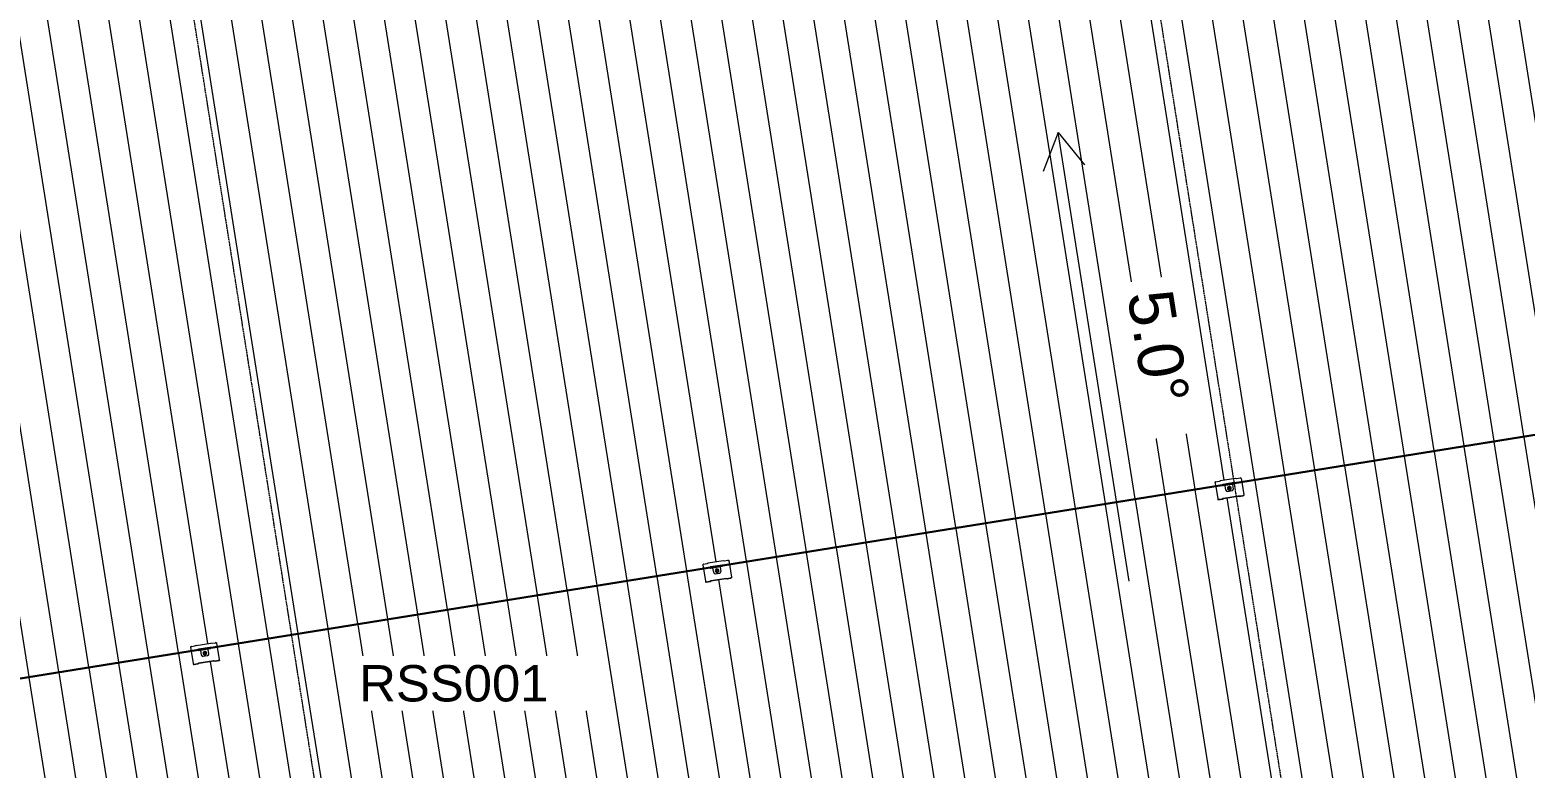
# Model space of a CAD drawing. Header units: millimetres. Extents: x -2355745 to -2216356, y 3958910 to 4068440.
# Drawn here: x -2285777 to -2269335, y 4033441 to 4041566 of the extents above; entities that cross this region are included whole.
import ezdxf

# ---------------------------------------------------------------- set-up
doc = ezdxf.new("R2010")
doc.units = ezdxf.units.MM
doc.linetypes.add('Grid Line', pattern=[21, 12, -3, 3, -3])
for name, color, linetype, lineweight in [('A-ROOF-PATT', 132, 'Continuous', 5), ('G-ANNO-DIMS', 111, 'Continuous', 5), ('Q-SPCQ', 91, 'Continuous', 5), ('Q-SPCQ-IDEN', 132, 'Continuous', 5), ('S-GRID', 1, 'Continuous', 5)]:
    doc.layers.add(name, color=color, linetype=linetype, lineweight=lineweight)
doc.styles.add('Arial', font='arial.ttf', dxfattribs={"height": 500})
doc.styles.add('Arial_1', font='arial.ttf', dxfattribs={"height": 400})

# ---------------------------------------------------------------- blocks, each defined once
blk = doc.blocks.new('Static Line_Sayfa_Metal Deck_Pan Mount - Up to 15 _ pitch - Max 2 Users-1848787-ROOF - Part B')
at = {"layer": 'Q-SPCQ'}
for p, q in [((-2244429, 4041104), (-2317659, 4029317)), ((-2317658, 4029309), (-2244428, 4041096)), ((-2272745, 4036591), (-2272736, 4036592)), ((-2272745, 4036591), (-2272743, 4036581)), ((-2272743, 4036581), (-2272743, 4036581)), ((-2272743, 4036581), (-2272738, 4036546)), ((-2272737, 4036541), (-2272715, 4036404)), ((-2272735, 4036593), (-2272698, 4036599)), ((-2272697, 4036599), (-2272685, 4036605)), ((-2272684, 4036605), (-2272521, 4036632)), ((-2272660, 4036562), (-2272664, 4036560)), ((-2272662, 4036550), (-2272658, 4036550)), ((-2272533, 4036583), (-2272658, 4036563)), ((-2272656, 4036550), (-2272530, 4036570)), ((-2272632, 4036552), (-2272632, 4036553)), ((-2272624, 4036499), (-2272632, 4036548)), ((-2272553, 4036565), (-2272553, 4036565)), ((-2272553, 4036561), (-2272545, 4036512)), ((-2272526, 4036583), (-2272530, 4036583)), ((-2272528, 4036571), (-2272524, 4036572)), ((-2272520, 4036632), (-2272507, 4036630)), ((-2272506, 4036630), (-2272469, 4036636)), ((-2272467, 4036636), (-2272459, 4036637)), ((-2272459, 4036637), (-2272457, 4036627)), ((-2272457, 4036627), (-2272451, 4036592)), ((-2272451, 4036587), (-2272429, 4036450)), ((-2272715, 4036404), (-2272713, 4036394)), ((-2272664, 4036402), (-2272713, 4036394)), ((-2272713, 4036394), (-2272664, 4036402)), ((-2272713, 4036394), (-2272713, 4036394)), ((-2272666, 4036402), (-2272703, 4036396)), ((-2272703, 4036396), (-2272665, 4036402)), ((-2272654, 4036408), (-2272665, 4036402)), ((-2272664, 4036402), (-2272652, 4036409)), ((-2272664, 4036402), (-2272664, 4036402)), ((-2272489, 4036435), (-2272653, 4036409)), ((-2272651, 4036409), (-2272491, 4036435)), ((-2272607, 4036487), (-2272557, 4036495)), ((-2272607, 4036487), (-2272557, 4036495)), ((-2272606, 4036518), (-2272606, 4036517)), ((-2272598, 4036520), (-2272598, 4036519)), ((-2272596, 4036520), (-2272596, 4036520)), ((-2272577, 4036523), (-2272577, 4036523)), ((-2272575, 4036523), (-2272575, 4036523)), ((-2272567, 4036524), (-2272567, 4036524)), ((-2272545, 4036512), (-2272545, 4036512)), ((-2272490, 4036435), (-2272477, 4036433)), ((-2272475, 4036433), (-2272488, 4036435)), ((-2272476, 4036432), (-2272427, 4036440)), ((-2272427, 4036440), (-2272476, 4036432)), ((-2272476, 4036433), (-2272437, 4036439)), ((-2272476, 4036432), (-2272476, 4036432)), ((-2272437, 4036439), (-2272474, 4036433)), ((-2272429, 4036450), (-2272429, 4036450)), ((-2272429, 4036450), (-2272427, 4036440)), ((-2272427, 4036440), (-2272427, 4036440)), ((-2278317, 4035699), (-2278154, 4035725)), ((-2278153, 4035725), (-2278140, 4035723)), ((-2278139, 4035723), (-2278101, 4035729)), ((-2278100, 4035729), (-2278092, 4035730)), ((-2278092, 4035730), (-2278090, 4035721)), ((-2278090, 4035721), (-2278084, 4035685)), ((-2278378, 4035684), (-2278369, 4035686)), ((-2278378, 4035684), (-2278376, 4035675)), ((-2278376, 4035675), (-2278376, 4035675)), ((-2278376, 4035675), (-2278371, 4035639)), ((-2278370, 4035634), (-2278348, 4035498)), ((-2278368, 4035686), (-2278331, 4035692)), ((-2278330, 4035692), (-2278318, 4035699)), ((-2278293, 4035655), (-2278297, 4035654)), ((-2278295, 4035643), (-2278291, 4035643)), ((-2278165, 4035676), (-2278291, 4035656)), ((-2278289, 4035643), (-2278163, 4035663)), ((-2278265, 4035646), (-2278265, 4035646)), ((-2278257, 4035593), (-2278265, 4035641)), ((-2278240, 4035580), (-2278190, 4035588)), ((-2278240, 4035580), (-2278190, 4035588)), ((-2278239, 4035611), (-2278239, 4035611)), ((-2278231, 4035613), (-2278231, 4035612)), ((-2278229, 4035613), (-2278229, 4035613)), ((-2278210, 4035616), (-2278210, 4035617)), ((-2278208, 4035616), (-2278208, 4035617)), ((-2278200, 4035617), (-2278200, 4035617)), ((-2278186, 4035659), (-2278186, 4035658)), ((-2278186, 4035654), (-2278178, 4035605)), ((-2278178, 4035605), (-2278178, 4035605)), ((-2278159, 4035676), (-2278163, 4035676)), ((-2278161, 4035664), (-2278157, 4035666)), ((-2278084, 4035681), (-2278062, 4035544)), ((-2278348, 4035498), (-2278346, 4035488)), ((-2278297, 4035496), (-2278346, 4035488)), ((-2278346, 4035487), (-2278297, 4035495)), ((-2278346, 4035488), (-2278346, 4035487)), ((-2278336, 4035489), (-2278298, 4035496)), ((-2278299, 4035495), (-2278336, 4035489)), ((-2278287, 4035502), (-2278298, 4035496)), ((-2278297, 4035496), (-2278285, 4035502)), ((-2278297, 4035495), (-2278297, 4035496)), ((-2278122, 4035528), (-2278286, 4035502)), ((-2278284, 4035502), (-2278123, 4035528)), ((-2278122, 4035528), (-2278109, 4035526)), ((-2278108, 4035526), (-2278121, 4035528)), ((-2278109, 4035526), (-2278060, 4035534)), ((-2278060, 4035534), (-2278109, 4035526)), ((-2278109, 4035526), (-2278070, 4035532)), ((-2278109, 4035526), (-2278109, 4035526)), ((-2278070, 4035532), (-2278107, 4035526)), ((-2278061, 4035544), (-2278062, 4035544)), ((-2278062, 4035544), (-2278060, 4035534)), ((-2278060, 4035534), (-2278060, 4035534)), ((-2284011, 4034778), (-2284002, 4034779)), ((-2284011, 4034778), (-2284009, 4034768)), ((-2284009, 4034768), (-2284009, 4034768)), ((-2284009, 4034768), (-2284003, 4034732)), ((-2284001, 4034780), (-2283964, 4034786)), ((-2283963, 4034786), (-2283951, 4034792)), ((-2283950, 4034792), (-2283787, 4034818)), ((-2283926, 4034749), (-2283930, 4034747)), ((-2283928, 4034737), (-2283924, 4034736)), ((-2283798, 4034770), (-2283924, 4034749)), ((-2283922, 4034737), (-2283796, 4034757)), ((-2283898, 4034739), (-2283898, 4034739)), ((-2283890, 4034686), (-2283898, 4034735)), ((-2283819, 4034752), (-2283819, 4034752)), ((-2283819, 4034747), (-2283811, 4034699)), ((-2283792, 4034769), (-2283796, 4034770)), ((-2283794, 4034757), (-2283790, 4034759)), ((-2283786, 4034819), (-2283773, 4034816)), ((-2283772, 4034816), (-2283734, 4034822)), ((-2283733, 4034822), (-2283724, 4034824)), ((-2283724, 4034824), (-2283723, 4034814)), ((-2283723, 4034814), (-2283717, 4034778)), ((-2283716, 4034774), (-2283694, 4034637)), ((-2284003, 4034727), (-2283981, 4034591)), ((-2283981, 4034591), (-2283979, 4034581)), ((-2283930, 4034589), (-2283979, 4034581)), ((-2283979, 4034581), (-2283930, 4034589)), ((-2283979, 4034581), (-2283979, 4034581)), ((-2283932, 4034589), (-2283969, 4034583)), ((-2283969, 4034583), (-2283931, 4034589)), ((-2283919, 4034595), (-2283931, 4034589)), ((-2283930, 4034589), (-2283918, 4034595)), ((-2283930, 4034589), (-2283930, 4034589)), ((-2283755, 4034622), (-2283919, 4034595)), ((-2283917, 4034595), (-2283756, 4034621)), ((-2283873, 4034674), (-2283823, 4034682)), ((-2283872, 4034704), (-2283872, 4034704)), ((-2283872, 4034673), (-2283823, 4034681)), ((-2283864, 4034706), (-2283864, 4034706)), ((-2283862, 4034707), (-2283862, 4034707)), ((-2283843, 4034710), (-2283843, 4034710)), ((-2283841, 4034709), (-2283841, 4034710)), ((-2283833, 4034710), (-2283833, 4034711)), ((-2283811, 4034698), (-2283811, 4034699)), ((-2283755, 4034621), (-2283742, 4034619)), ((-2283741, 4034620), (-2283754, 4034622)), ((-2283742, 4034619), (-2283693, 4034627)), ((-2283693, 4034627), (-2283742, 4034619)), ((-2283742, 4034619), (-2283742, 4034619)), ((-2283741, 4034619), (-2283703, 4034626)), ((-2283703, 4034626), (-2283740, 4034620)), ((-2283694, 4034637), (-2283694, 4034637)), ((-2283694, 4034637), (-2283693, 4034627)), ((-2283693, 4034627), (-2283693, 4034627))]:
    blk.add_line(p, q, dxfattribs=at)
at = {"layer": 'Q-SPCQ', "flags": 128}
for points in [[(-2272660, 4036562), (-2272660, 4036562), (-2272659, 4036562), (-2272659, 4036562), (-2272658, 4036563), (-2272658, 4036563), (-2272658, 4036563)], [(-2272656, 4036550), (-2272656, 4036550), (-2272656, 4036550), (-2272657, 4036550), (-2272657, 4036550), (-2272658, 4036550), (-2272658, 4036550)], [(-2272533, 4036583), (-2272532, 4036583), (-2272532, 4036583), (-2272531, 4036583), (-2272531, 4036583), (-2272531, 4036583), (-2272530, 4036583)], [(-2272528, 4036571), (-2272529, 4036570), (-2272529, 4036570), (-2272529, 4036570), (-2272530, 4036570), (-2272530, 4036570), (-2272530, 4036570)], [(-2272589, 4036533), (-2272589, 4036533), (-2272590, 4036533), (-2272590, 4036533), (-2272591, 4036532), (-2272591, 4036532), (-2272591, 4036532), (-2272592, 4036532), (-2272592, 4036532), (-2272593, 4036532), (-2272593, 4036531), (-2272593, 4036531), (-2272594, 4036531), (-2272594, 4036530), (-2272595, 4036530), (-2272595, 4036530), (-2272595, 4036530), (-2272596, 4036529), (-2272596, 4036529), (-2272596, 4036528), (-2272596, 4036528), (-2272597, 4036528), (-2272597, 4036527), (-2272597, 4036527), (-2272597, 4036526), (-2272598, 4036526), (-2272598, 4036526), (-2272598, 4036525), (-2272598, 4036525), (-2272598, 4036524), (-2272598, 4036524), (-2272598, 4036523), (-2272599, 4036523), (-2272599, 4036522), (-2272599, 4036522), (-2272599, 4036522), (-2272599, 4036521), (-2272599, 4036521), (-2272599, 4036520), (-2272598, 4036520), (-2272598, 4036520)], [(-2272588, 4036531), (-2272589, 4036531), (-2272589, 4036531), (-2272590, 4036531), (-2272590, 4036531), (-2272590, 4036531), (-2272591, 4036531), (-2272591, 4036530), (-2272591, 4036530), (-2272592, 4036530), (-2272592, 4036530), (-2272592, 4036530), (-2272593, 4036529), (-2272593, 4036529), (-2272593, 4036529), (-2272594, 4036529), (-2272594, 4036528), (-2272594, 4036528), (-2272594, 4036528), (-2272595, 4036528), (-2272595, 4036527), (-2272595, 4036527), (-2272595, 4036527), (-2272595, 4036526), (-2272596, 4036526), (-2272596, 4036526), (-2272596, 4036525), (-2272596, 4036525), (-2272596, 4036524), (-2272596, 4036524), (-2272596, 4036524), (-2272596, 4036523), (-2272597, 4036523), (-2272597, 4036523), (-2272597, 4036522), (-2272597, 4036522), (-2272597, 4036521), (-2272597, 4036521), (-2272597, 4036521), (-2272597, 4036520), (-2272596, 4036520)], [(-2272575, 4036523), (-2272575, 4036524), (-2272575, 4036524), (-2272576, 4036525), (-2272576, 4036525), (-2272576, 4036525), (-2272576, 4036526), (-2272576, 4036526), (-2272576, 4036527), (-2272577, 4036527), (-2272577, 4036528), (-2272577, 4036528), (-2272577, 4036528), (-2272578, 4036529), (-2272578, 4036529), (-2272578, 4036529), (-2272579, 4036530), (-2272579, 4036530), (-2272579, 4036530), (-2272580, 4036531), (-2272580, 4036531), (-2272580, 4036531), (-2272581, 4036531), (-2272581, 4036532), (-2272582, 4036532), (-2272582, 4036532), (-2272583, 4036532), (-2272583, 4036532), (-2272583, 4036533), (-2272584, 4036533), (-2272584, 4036533), (-2272585, 4036533), (-2272585, 4036533), (-2272586, 4036533), (-2272586, 4036533), (-2272587, 4036533), (-2272587, 4036533), (-2272588, 4036533), (-2272588, 4036533), (-2272589, 4036533), (-2272589, 4036533)], [(-2272577, 4036523), (-2272577, 4036524), (-2272577, 4036524), (-2272578, 4036524), (-2272578, 4036525), (-2272578, 4036525), (-2272578, 4036525), (-2272578, 4036526), (-2272578, 4036526), (-2272578, 4036526), (-2272579, 4036527), (-2272579, 4036527), (-2272579, 4036527), (-2272579, 4036528), (-2272580, 4036528), (-2272580, 4036528), (-2272580, 4036529), (-2272580, 4036529), (-2272581, 4036529), (-2272581, 4036529), (-2272581, 4036530), (-2272582, 4036530), (-2272582, 4036530), (-2272582, 4036530), (-2272583, 4036530), (-2272583, 4036531), (-2272583, 4036531), (-2272584, 4036531), (-2272584, 4036531), (-2272585, 4036531), (-2272585, 4036531), (-2272585, 4036531), (-2272586, 4036531), (-2272586, 4036531), (-2272586, 4036531), (-2272587, 4036531), (-2272587, 4036531), (-2272588, 4036531), (-2272588, 4036531), (-2272588, 4036531), (-2272588, 4036531)], [(-2278293, 4035655), (-2278293, 4035656), (-2278292, 4035656), (-2278292, 4035656), (-2278291, 4035656), (-2278291, 4035656), (-2278291, 4035656)], [(-2278289, 4035643), (-2278289, 4035643), (-2278289, 4035643), (-2278290, 4035643), (-2278290, 4035643), (-2278291, 4035643), (-2278291, 4035643)], [(-2278222, 4035626), (-2278222, 4035626), (-2278223, 4035626), (-2278223, 4035626), (-2278223, 4035626), (-2278224, 4035626), (-2278224, 4035626), (-2278225, 4035625), (-2278225, 4035625), (-2278226, 4035625), (-2278226, 4035625), (-2278226, 4035624), (-2278227, 4035624), (-2278227, 4035624), (-2278228, 4035624), (-2278228, 4035623), (-2278228, 4035623), (-2278229, 4035623), (-2278229, 4035622), (-2278229, 4035622), (-2278229, 4035621), (-2278230, 4035621), (-2278230, 4035621), (-2278230, 4035620), (-2278230, 4035620), (-2278231, 4035619), (-2278231, 4035619), (-2278231, 4035619), (-2278231, 4035618), (-2278231, 4035618), (-2278231, 4035617), (-2278231, 4035617), (-2278231, 4035616), (-2278231, 4035616), (-2278232, 4035615), (-2278232, 4035615), (-2278232, 4035614), (-2278232, 4035614), (-2278231, 4035613), (-2278231, 4035613), (-2278231, 4035613)], [(-2278221, 4035625), (-2278222, 4035625), (-2278222, 4035624), (-2278223, 4035624), (-2278223, 4035624), (-2278223, 4035624), (-2278224, 4035624), (-2278224, 4035624), (-2278224, 4035624), (-2278225, 4035623), (-2278225, 4035623), (-2278225, 4035623), (-2278226, 4035623), (-2278226, 4035623), (-2278226, 4035622), (-2278227, 4035622), (-2278227, 4035622), (-2278227, 4035622), (-2278227, 4035621), (-2278228, 4035621), (-2278228, 4035621), (-2278228, 4035620), (-2278228, 4035620), (-2278228, 4035620), (-2278229, 4035619), (-2278229, 4035619), (-2278229, 4035619), (-2278229, 4035618), (-2278229, 4035618), (-2278229, 4035617), (-2278229, 4035617), (-2278229, 4035617), (-2278229, 4035616), (-2278229, 4035616), (-2278230, 4035616), (-2278230, 4035615), (-2278230, 4035615), (-2278230, 4035614), (-2278229, 4035614), (-2278229, 4035614), (-2278229, 4035613)], [(-2278208, 4035617), (-2278208, 4035617), (-2278208, 4035617), (-2278208, 4035618), (-2278209, 4035618), (-2278209, 4035619), (-2278209, 4035619), (-2278209, 4035620), (-2278209, 4035620), (-2278210, 4035621), (-2278210, 4035621), (-2278210, 4035621), (-2278210, 4035622), (-2278211, 4035622), (-2278211, 4035622), (-2278211, 4035623), (-2278212, 4035623), (-2278212, 4035623), (-2278212, 4035624), (-2278213, 4035624), (-2278213, 4035624), (-2278213, 4035625), (-2278214, 4035625), (-2278214, 4035625), (-2278215, 4035625), (-2278215, 4035625), (-2278215, 4035626), (-2278216, 4035626), (-2278216, 4035626), (-2278217, 4035626), (-2278217, 4035626), (-2278218, 4035626), (-2278218, 4035626), (-2278219, 4035626), (-2278219, 4035626), (-2278220, 4035626), (-2278220, 4035626), (-2278221, 4035626), (-2278221, 4035626), (-2278221, 4035626), (-2278222, 4035626)], [(-2278210, 4035617), (-2278210, 4035617), (-2278210, 4035617), (-2278211, 4035618), (-2278211, 4035618), (-2278211, 4035618), (-2278211, 4035619), (-2278211, 4035619), (-2278211, 4035619), (-2278211, 4035620), (-2278212, 4035620), (-2278212, 4035620), (-2278212, 4035621), (-2278212, 4035621), (-2278213, 4035621), (-2278213, 4035622), (-2278213, 4035622), (-2278213, 4035622), (-2278214, 4035622), (-2278214, 4035623), (-2278214, 4035623), (-2278215, 4035623), (-2278215, 4035623), (-2278215, 4035624), (-2278216, 4035624), (-2278216, 4035624), (-2278216, 4035624), (-2278217, 4035624), (-2278217, 4035624), (-2278217, 4035624), (-2278218, 4035624), (-2278218, 4035625), (-2278219, 4035625), (-2278219, 4035625), (-2278219, 4035625), (-2278220, 4035625), (-2278220, 4035625), (-2278220, 4035625), (-2278221, 4035625), (-2278221, 4035625), (-2278221, 4035625)], [(-2278165, 4035676), (-2278165, 4035676), (-2278165, 4035676), (-2278164, 4035676), (-2278164, 4035676), (-2278163, 4035676), (-2278163, 4035676)], [(-2278161, 4035664), (-2278162, 4035664), (-2278162, 4035664), (-2278162, 4035664), (-2278163, 4035663), (-2278163, 4035663), (-2278163, 4035663)], [(-2283926, 4034749), (-2283925, 4034749), (-2283925, 4034749), (-2283925, 4034749), (-2283924, 4034749), (-2283924, 4034749), (-2283924, 4034749)], [(-2283922, 4034737), (-2283922, 4034736), (-2283922, 4034736), (-2283923, 4034736), (-2283923, 4034736), (-2283923, 4034736), (-2283924, 4034736)], [(-2283798, 4034770), (-2283798, 4034770), (-2283798, 4034770), (-2283797, 4034770), (-2283797, 4034770), (-2283796, 4034770), (-2283796, 4034770)], [(-2283794, 4034757), (-2283794, 4034757), (-2283795, 4034757), (-2283795, 4034757), (-2283796, 4034757), (-2283796, 4034757), (-2283796, 4034757)], [(-2283855, 4034720), (-2283855, 4034720), (-2283855, 4034719), (-2283856, 4034719), (-2283856, 4034719), (-2283857, 4034719), (-2283857, 4034719), (-2283858, 4034719), (-2283858, 4034718), (-2283859, 4034718), (-2283859, 4034718), (-2283859, 4034718), (-2283860, 4034717), (-2283860, 4034717), (-2283860, 4034717), (-2283861, 4034717), (-2283861, 4034716), (-2283861, 4034716), (-2283862, 4034716), (-2283862, 4034715), (-2283862, 4034715), (-2283863, 4034714), (-2283863, 4034714), (-2283863, 4034714), (-2283863, 4034713), (-2283863, 4034713), (-2283864, 4034712), (-2283864, 4034712), (-2283864, 4034711), (-2283864, 4034711), (-2283864, 4034711), (-2283864, 4034710), (-2283864, 4034710), (-2283864, 4034709), (-2283864, 4034709), (-2283864, 4034708), (-2283864, 4034708), (-2283864, 4034707), (-2283864, 4034707), (-2283864, 4034706), (-2283864, 4034706)], [(-2283854, 4034718), (-2283855, 4034718), (-2283855, 4034718), (-2283855, 4034718), (-2283856, 4034718), (-2283856, 4034717), (-2283857, 4034717), (-2283857, 4034717), (-2283857, 4034717), (-2283858, 4034717), (-2283858, 4034717), (-2283858, 4034716), (-2283859, 4034716), (-2283859, 4034716), (-2283859, 4034716), (-2283859, 4034715), (-2283860, 4034715), (-2283860, 4034715), (-2283860, 4034715), (-2283860, 4034714), (-2283861, 4034714), (-2283861, 4034714), (-2283861, 4034713), (-2283861, 4034713), (-2283861, 4034713), (-2283862, 4034712), (-2283862, 4034712), (-2283862, 4034712), (-2283862, 4034711), (-2283862, 4034711), (-2283862, 4034710), (-2283862, 4034710), (-2283862, 4034710), (-2283862, 4034709), (-2283862, 4034709), (-2283862, 4034708), (-2283862, 4034708), (-2283862, 4034708), (-2283862, 4034707), (-2283862, 4034707), (-2283862, 4034707)], [(-2283841, 4034710), (-2283841, 4034710), (-2283841, 4034711), (-2283841, 4034711), (-2283842, 4034712), (-2283842, 4034712), (-2283842, 4034713), (-2283842, 4034713), (-2283842, 4034713), (-2283842, 4034714), (-2283843, 4034714), (-2283843, 4034715), (-2283843, 4034715), (-2283844, 4034715), (-2283844, 4034716), (-2283844, 4034716), (-2283844, 4034716), (-2283845, 4034717), (-2283845, 4034717), (-2283846, 4034717), (-2283846, 4034718), (-2283846, 4034718), (-2283847, 4034718), (-2283847, 4034718), (-2283848, 4034719), (-2283848, 4034719), (-2283848, 4034719), (-2283849, 4034719), (-2283849, 4034719), (-2283850, 4034719), (-2283850, 4034720), (-2283851, 4034720), (-2283851, 4034720), (-2283852, 4034720), (-2283852, 4034720), (-2283853, 4034720), (-2283853, 4034720), (-2283853, 4034720), (-2283854, 4034720), (-2283854, 4034720), (-2283855, 4034720)], [(-2283843, 4034710), (-2283843, 4034710), (-2283843, 4034711), (-2283843, 4034711), (-2283844, 4034711), (-2283844, 4034712), (-2283844, 4034712), (-2283844, 4034712), (-2283844, 4034713), (-2283844, 4034713), (-2283845, 4034713), (-2283845, 4034714), (-2283845, 4034714), (-2283845, 4034714), (-2283845, 4034715), (-2283846, 4034715), (-2283846, 4034715), (-2283846, 4034716), (-2283847, 4034716), (-2283847, 4034716), (-2283847, 4034716), (-2283848, 4034717), (-2283848, 4034717), (-2283848, 4034717), (-2283849, 4034717), (-2283849, 4034717), (-2283849, 4034717), (-2283850, 4034718), (-2283850, 4034718), (-2283850, 4034718), (-2283851, 4034718), (-2283851, 4034718), (-2283851, 4034718), (-2283852, 4034718), (-2283852, 4034718), (-2283853, 4034718), (-2283853, 4034718), (-2283853, 4034718), (-2283854, 4034718), (-2283854, 4034718), (-2283854, 4034718)]]:
    blk.add_lwpolyline(points, dxfattribs=at)
at = {"layer": 'Q-SPCQ'}
for centre, major_axis, ratio, start_param, end_param in [((-2272734, 4036583), (9.88, 1.56), 0.996195, 1.573307, 3.144104), ((-2272734, 4036583), (9.88, 1.56), 0.996195, 1.835107, 3.141593), ((-2272698, 4036599), (0.987, 0.159), 0.087155, 4.712169, 6.030806), ((-2272684, 4036605), (0.987, 0.159), 0.087155, 1.570577, 2.889213), ((-2272663, 4036555), (-0.83, 5.15), 0.000219, 4.799655, 6.283185), ((-2272663, 4036555), (-0.83, 5.15), 0.000219, 3.141593, 4.799655), ((-2272663, 4036555), (-0.83, 5.15), 0.000219, 2.093259, 3.141541), ((-2272632, 4036548), (-1.11, 6.91), 0.000219, 0.610865, 0.872664), ((-2272695, 4036545), (69.1, 11.1), 0.087155, 5.824183, 6.053574), ((-2272632, 4036548), (-0.64, 3.95), 0.000219, 0.087266, 1.658063), ((-2272587, 4036521), (19.6, 3.1), 0.996195, 1.573307, 4.7149), ((-2272587, 4036521), (19.6, 3.1), 0.996195, 4.7149, 7.856493), ((-2272492, 4036578), (69.1, 11.1), 0.087155, 3.370764, 3.600156), ((-2272553, 4036561), (-1.11, 6.91), 0.000219, 0.610865, 0.872664), ((-2272553, 4036561), (-0.64, 3.95), 0.000219, 0.087266, 1.658063), ((-2272525, 4036577), (-0.83, 5.15), 0.000219, 4.799655, 6.283134), ((-2272525, 4036577), (-0.83, 5.15), 0.000219, 3.141644, 4.799655), ((-2272525, 4036577), (-0.83, 5.15), 0.000219, 2.093666, 3.141592), ((-2272521, 4036632), (0.987, 0.159), 0.087155, 0.25194, 1.570577), ((-2272506, 4036630), (0.987, 0.159), 0.087155, 3.393532, 4.712169), ((-2272467, 4036626), (9.88, 1.56), 0.996195, 0.002511, 1.573307), ((-2272467, 4036626), (9.88, 1.56), 0.996195, 1.049709, 1.290073), ((-2272467, 4036626), (9.88, 1.56), 0.996195, 0.002511, 0.264311), ((-2272705, 4036406), (9.88, 1.56), 0.996195, 3.144104, 4.7149), ((-2272705, 4036406), (9.88, 1.56), 0.996195, 3.405903, 4.7149), ((-2272666, 4036402), (0.987, 0.159), 0.087155, 4.712169, 6.030806), ((-2272665, 4036402), (0.987, 0.159), 0.087155, 4.712169, 6.030806), ((-2272653, 4036409), (0.987, 0.159), 0.087155, 1.570577, 2.889213), ((-2272651, 4036409), (0.987, 0.159), 0.087155, 2.229895, 2.889213), ((-2272651, 4036409), (0.987, 0.159), 0.087155, 1.570577, 1.790349), ((-2272609, 4036502), (14.8, 2.3), 0.996195, 3.144104, 4.7149), ((-2272609, 4036501), (14.8, 2.3), 0.996195, 3.405903, 4.7149), ((-2272587, 4036520), (19.6, 3.1), 0.996195, 3.144104, 4.7149), ((-2272587, 4036521), (11.6, 1.8), 0.996195, 1.573307, 4.7149), ((-2272587, 4036521), (11.6, 1.8), 0.996195, 4.7149, 7.856493), ((-2272587, 4036520), (19.6, 3.1), 0.996195, 4.7149, 6.283185), ((-2272560, 4036510), (14.8, 2.3), 0.996195, 4.7149, 6.285696), ((-2272560, 4036509), (14.8, 2.3), 0.996195, 4.7149, 6.023897), ((-2272491, 4036435), (0.987, 0.159), 0.087155, 1.350804, 1.570577), ((-2272491, 4036435), (0.987, 0.159), 0.087155, 0.25194, 0.691485), ((-2272489, 4036435), (0.987, 0.159), 0.087155, 0.25194, 1.570577), ((-2272476, 4036433), (0.987, 0.159), 0.087155, 3.393532, 4.712169), ((-2272474, 4036433), (0.987, 0.159), 0.087155, 3.393532, 4.712169), ((-2272438, 4036449), (9.88, 1.56), 0.996195, 4.7149, 6.283185), ((-2272438, 4036449), (9.88, 1.56), 0.996195, 4.7149, 6.285696), ((-2278154, 4035725), (0.987, 0.159), 0.087155, 0.25194, 1.570577), ((-2278139, 4035723), (0.987, 0.159), 0.087155, 3.393532, 4.712169), ((-2278100, 4035719), (9.88, 1.56), 0.996195, 0.002511, 1.573307), ((-2278100, 4035719), (9.88, 1.56), 0.996195, 1.049709, 1.290073), ((-2278100, 4035719), (9.88, 1.56), 0.996195, 0.002511, 0.264311), ((-2278366, 4035676), (9.88, 1.56), 0.996195, 1.573307, 3.144104), ((-2278366, 4035676), (9.88, 1.56), 0.996195, 1.835107, 3.141593), ((-2278331, 4035692), (0.987, 0.159), 0.087155, 4.712169, 6.030806), ((-2278317, 4035699), (0.987, 0.159), 0.087155, 1.570577, 2.889213), ((-2278296, 4035649), (-0.83, 5.15), 0.000219, 4.799655, 6.283185), ((-2278296, 4035649), (-0.83, 5.15), 0.000219, 3.141592, 4.799655), ((-2278296, 4035649), (-0.83, 5.15), 0.000219, 2.076665, 3.141541), ((-2278265, 4035642), (-1.11, 6.91), 0.000219, 0.610865, 0.872664), ((-2278328, 4035639), (69.1, 11.1), 0.087155, 5.824183, 6.053574), ((-2278265, 4035642), (-0.64, 3.95), 0.000219, 0.087266, 1.658063), ((-2278242, 4035595), (14.8, 2.3), 0.996195, 3.144104, 4.7149), ((-2278242, 4035595), (14.8, 2.3), 0.996195, 3.405903, 4.7149), ((-2278220, 4035614), (19.6, 3.1), 0.996195, 1.573307, 4.7149), ((-2278220, 4035614), (19.6, 3.1), 0.996195, 3.144104, 4.7149), ((-2278220, 4035614), (11.6, 1.8), 0.996195, 1.573307, 4.7149), ((-2278220, 4035614), (19.6, 3.1), 0.996195, 4.7149, 7.856493), ((-2278220, 4035614), (11.6, 1.8), 0.996195, 4.7149, 7.856493), ((-2278220, 4035614), (19.6, 3.1), 0.996195, 4.7149, 6.283185), ((-2278125, 4035671), (69.1, 11.1), 0.087155, 3.370764, 3.600156), ((-2278193, 4035603), (14.8, 2.3), 0.996195, 4.7149, 6.285696), ((-2278193, 4035603), (14.8, 2.3), 0.996195, 4.7149, 6.023897), ((-2278186, 4035654), (-1.11, 6.91), 0.000219, 0.610865, 0.872664), ((-2278186, 4035654), (-0.64, 3.95), 0.000219, 0.087266, 1.658063), ((-2278158, 4035671), (-0.83, 5.15), 0.000219, 4.799655, 6.283134), ((-2278158, 4035671), (-0.83, 5.15), 0.000219, 3.141644, 4.799655), ((-2278158, 4035671), (-0.83, 5.15), 0.000219, 2.077073, 3.141593), ((-2278338, 4035499), (9.88, 1.56), 0.996195, 3.144104, 4.7149), ((-2278338, 4035499), (9.88, 1.56), 0.996195, 3.405903, 4.7149), ((-2278299, 4035496), (0.987, 0.159), 0.087155, 4.712169, 6.030806), ((-2278298, 4035496), (0.987, 0.159), 0.087155, 4.712169, 6.030806), ((-2278286, 4035502), (0.987, 0.159), 0.087155, 1.570577, 2.889213), ((-2278284, 4035502), (0.987, 0.159), 0.087155, 2.229895, 2.889213), ((-2278284, 4035502), (0.987, 0.159), 0.087155, 1.570577, 1.790349), ((-2278123, 4035528), (0.987, 0.159), 0.087155, 1.350804, 1.570577), ((-2278123, 4035528), (0.987, 0.159), 0.087155, 0.25194, 0.691485), ((-2278122, 4035528), (0.987, 0.159), 0.087155, 0.25194, 1.570577), ((-2278109, 4035526), (0.987, 0.159), 0.087155, 3.393532, 4.712169), ((-2278107, 4035526), (0.987, 0.159), 0.087155, 3.393532, 4.712169), ((-2278071, 4035542), (9.88, 1.56), 0.996195, 4.7149, 6.283185), ((-2278071, 4035542), (9.88, 1.56), 0.996195, 4.7149, 6.285696), ((-2283999, 4034770), (9.88, 1.56), 0.996195, 1.573307, 3.144104), ((-2283999, 4034770), (9.88, 1.56), 0.996195, 1.835107, 3.141593), ((-2283964, 4034786), (0.987, 0.159), 0.087155, 4.712169, 6.030806), ((-2283950, 4034792), (0.987, 0.159), 0.087155, 1.570577, 2.889213), ((-2283929, 4034742), (-0.83, 5.15), 0.000219, 4.799655, 6.283185), ((-2283929, 4034742), (-0.83, 5.15), 0.000219, 0.610865, 1.143873), ((-2283929, 4034742), (-0.83, 5.15), 0.000219, 3.141593, 4.776132), ((-2283929, 4034742), (-0.83, 5.15), 0.000219, 2.70526, 3.141541), ((-2283898, 4034735), (-1.11, 6.91), 0.000219, 0.610865, 0.872664), ((-2283961, 4034732), (69.1, 11.1), 0.087155, 5.824183, 6.053574), ((-2283898, 4034735), (-0.64, 3.95), 0.000219, 0.087266, 1.658063), ((-2283853, 4034707), (19.6, 3.1), 0.996195, 4.7149, 7.856493), ((-2283758, 4034765), (69.1, 11.1), 0.087155, 3.370764, 3.600156), ((-2283819, 4034748), (-1.11, 6.91), 0.000219, 0.610865, 0.872664), ((-2283819, 4034748), (-0.64, 3.95), 0.000219, 0.087266, 1.658063), ((-2283791, 4034764), (-0.83, 5.15), 0.000219, 4.799655, 6.283133), ((-2283791, 4034764), (-0.83, 5.15), 0.000219, 0.610865, 1.14426), ((-2283791, 4034764), (-0.83, 5.15), 0.000219, 3.141644, 4.776132), ((-2283791, 4034764), (-0.83, 5.15), 0.000219, 2.70526, 3.141593), ((-2283787, 4034818), (0.987, 0.159), 0.087155, 0.25194, 1.570577), ((-2283772, 4034817), (0.987, 0.159), 0.087155, 3.393532, 4.712169), ((-2283733, 4034813), (9.88, 1.56), 0.996195, 0.002511, 1.573307), ((-2283733, 4034812), (9.88, 1.56), 0.996195, 1.049709, 1.290073), ((-2283733, 4034812), (9.88, 1.56), 0.996195, 0.002511, 0.264311), ((-2283971, 4034593), (9.88, 1.56), 0.996195, 3.144104, 4.7149), ((-2283971, 4034592), (9.88, 1.56), 0.996195, 3.405903, 4.7149), ((-2283932, 4034589), (0.987, 0.159), 0.087155, 4.712169, 6.030806), ((-2283931, 4034589), (0.987, 0.159), 0.087155, 4.712169, 6.030806), ((-2283919, 4034595), (0.987, 0.159), 0.087155, 1.570577, 2.889213), ((-2283917, 4034595), (0.987, 0.159), 0.087155, 2.229895, 2.889213), ((-2283917, 4034595), (0.987, 0.159), 0.087155, 1.570577, 1.790349), ((-2283875, 4034688), (14.8, 2.3), 0.996195, 3.144104, 4.7149), ((-2283875, 4034688), (14.8, 2.3), 0.996195, 3.405903, 4.7149), ((-2283853, 4034707), (19.6, 3.1), 0.996195, 1.573307, 4.7149), ((-2283853, 4034707), (19.6, 3.1), 0.996195, 3.144104, 4.7149), ((-2283853, 4034707), (11.6, 1.8), 0.996195, 1.573307, 4.7149), ((-2283853, 4034707), (11.6, 1.8), 0.996195, 4.7149, 7.856493), ((-2283853, 4034707), (19.6, 3.1), 0.996195, 4.7149, 6.283185), ((-2283826, 4034696), (14.8, 2.3), 0.996195, 4.7149, 6.285696), ((-2283825, 4034696), (14.8, 2.3), 0.996195, 4.7149, 6.023897), ((-2283756, 4034621), (0.987, 0.159), 0.087155, 1.350804, 1.570577), ((-2283756, 4034621), (0.987, 0.159), 0.087155, 0.25194, 0.691485), ((-2283755, 4034622), (0.987, 0.159), 0.087155, 0.25194, 1.570577), ((-2283741, 4034619), (0.987, 0.159), 0.087155, 3.393532, 4.712169), ((-2283740, 4034620), (0.987, 0.159), 0.087155, 3.393532, 4.712169), ((-2283704, 4034635), (9.88, 1.56), 0.996195, 4.7149, 6.283185), ((-2283704, 4034636), (9.88, 1.56), 0.996195, 4.7149, 6.285696)]:
    blk.add_ellipse(centre, major_axis=major_axis, ratio=ratio, start_param=start_param, end_param=end_param, dxfattribs=at)

msp = doc.modelspace()

# ---------------------------------------------------------------- hatches: boundary and pattern name
at = {"layer": 'A-ROOF-PATT'}
h = msp.add_hatch(dxfattribs=at)
h.set_pattern_fill('FP_4', color=256, style=0, pattern_type=2)
h.set_pattern_definition([(279, (-407230.8, -207712.5), (328.900217, 52.092677), [])])
h.paths.add_polyline_path([(-2323027, 4019089), (-2232192, 4033447), (-2236132, 4052512), (-2236188, 4052503), (-2236203, 4052598), (-2326114, 4038357), (-2325863, 4036765), (-2325828, 4036774), (-2323027, 4019089)])
h.paths.add_polyline_path([(-2322033, 4028611), (-2322027, 4028611), (-2322026, 4028611)])
h.paths.add_polyline_path([(-2320898, 4028794), (-2320893, 4028794), (-2320891, 4028794)])
h.paths.add_polyline_path([(-2319764, 4028977), (-2319758, 4028977), (-2319756, 4028977)])
h.paths.add_polyline_path([(-2318134, 4029240), (-2318134, 4029239), (-2318126, 4029240)])
h.paths.add_polyline_path([(-2243219, 4041298), (-2243214, 4041297), (-2243212, 4041298)])
h.paths.add_polyline_path([(-2242084, 4041480), (-2242079, 4041480), (-2242077, 4041480)])
h.paths.add_polyline_path([(-2240950, 4041662), (-2240944, 4041662), (-2240942, 4041662)])
h.paths.add_polyline_path([(-2240000, 4041815), (-2239999, 4041814), (-2239991, 4041816)])
h.paths.add_polyline_path([(-2239320, 4041924), (-2239320, 4041923), (-2239312, 4041925)])
h.paths.add_polyline_path([(-2323536, 4028193), (-2323578, 4028456), (-2323033, 4028543), (-2323018, 4028452), (-2322969, 4028460), (-2322780, 4028491), (-2317801, 4029295), (-2317807, 4029338), (-2317760, 4029346), (-2317760, 4029346), (-2317748, 4029350), (-2317748, 4029352), (-2317583, 4029378), (-2317583, 4029379), (-2317569, 4029377), (-2317522, 4029383), (-2317515, 4029340), (-2312168, 4030201), (-2312174, 4030245), (-2312127, 4030252), (-2312126, 4030253), (-2312115, 4030256), (-2312115, 4030259), (-2311950, 4030285), (-2311950, 4030285), (-2311936, 4030283), (-2311889, 4030289), (-2311882, 4030247), (-2306535, 4031107), (-2306541, 4031151), (-2306494, 4031159), (-2306494, 4031159), (-2306482, 4031163), (-2306482, 4031165), (-2306317, 4031191), (-2306317, 4031192), (-2306303, 4031190), (-2306256, 4031196), (-2306249, 4031153), (-2300903, 4032014), (-2300908, 4032058), (-2300862, 4032066), (-2300862, 4032066), (-2300850, 4032070), (-2300849, 4032072), (-2300684, 4032098), (-2300684, 4032098), (-2300670, 4032096), (-2300623, 4032102), (-2300616, 4032060), (-2295270, 4032921), (-2295275, 4032965), (-2295229, 4032972), (-2295229, 4032972), (-2295217, 4032976), (-2295216, 4032979), (-2295051, 4033005), (-2295051, 4033005), (-2295037, 4033003), (-2294990, 4033009), (-2294983, 4032967), (-2289637, 4033827), (-2289642, 4033871), (-2289596, 4033879), (-2289596, 4033879), (-2289584, 4033883), (-2289583, 4033885), (-2289418, 4033911), (-2289418, 4033912), (-2289405, 4033910), (-2289357, 4033916), (-2289350, 4033873), (-2284004, 4034734), (-2284009, 4034778), (-2283963, 4034786), (-2283963, 4034786), (-2283951, 4034790), (-2283950, 4034792), (-2283786, 4034818), (-2283785, 4034818), (-2283772, 4034816), (-2283724, 4034822), (-2283717, 4034780), (-2278371, 4035641), (-2278376, 4035685), (-2278330, 4035692), (-2278330, 4035692), (-2278318, 4035696), (-2278317, 4035699), (-2278153, 4035725), (-2278152, 4035725), (-2278139, 4035723), (-2278091, 4035729), (-2278085, 4035687), (-2272738, 4036547), (-2272743, 4036591), (-2272697, 4036599), (-2272697, 4036599), (-2272685, 4036603), (-2272684, 4036605), (-2272520, 4036631), (-2272519, 4036632), (-2272506, 4036630), (-2272458, 4036636), (-2272452, 4036593), (-2267105, 4037454), (-2267110, 4037498), (-2267064, 4037506), (-2267064, 4037506), (-2267052, 4037510), (-2267051, 4037512), (-2266887, 4037538), (-2266886, 4037538), (-2266873, 4037536), (-2266826, 4037542), (-2266819, 4037500), (-2261472, 4038361), (-2261478, 4038405), (-2261431, 4038412), (-2261431, 4038412), (-2261419, 4038416), (-2261419, 4038419), (-2261254, 4038445), (-2261253, 4038445), (-2261240, 4038443), (-2261193, 4038449), (-2261186, 4038407), (-2255839, 4039267), (-2255845, 4039311), (-2255798, 4039319), (-2255798, 4039319), (-2255786, 4039323), (-2255786, 4039325), (-2255621, 4039351), (-2255620, 4039352), (-2255607, 4039350), (-2255560, 4039356), (-2255553, 4039313), (-2250206, 4040174), (-2250212, 4040218), (-2250165, 4040226), (-2250165, 4040226), (-2250153, 4040230), (-2250153, 4040232), (-2249988, 4040258), (-2249988, 4040258), (-2249974, 4040256), (-2249927, 4040262), (-2249920, 4040220), (-2244573, 4041080), (-2244579, 4041125), (-2244532, 4041132), (-2244532, 4041132), (-2244520, 4041136), (-2244520, 4041139), (-2244355, 4041165), (-2244355, 4041165), (-2244341, 4041163), (-2244294, 4041169), (-2244285, 4041127), (-2244238, 4041134), (-2244037, 4041166), (-2243499, 4041252), (-2243433, 4041263), (-2243002, 4041332), (-2242836, 4041359), (-2242831, 4041360), (-2239070, 4041965), (-2239084, 4042056), (-2238539, 4042143), (-2238497, 4041880), (-2239042, 4041793), (-2239068, 4041958), (-2239195, 4041937), (-2244286, 4041119), (-2244264, 4040973), (-2244312, 4040966), (-2244324, 4040971), (-2244324, 4040968), (-2244343, 4040965), (-2244489, 4040942), (-2244489, 4040942), (-2244502, 4040935), (-2244549, 4040929), (-2244572, 4041073), (-2249919, 4040212), (-2249897, 4040067), (-2249945, 4040060), (-2249957, 4040064), (-2249957, 4040062), (-2249976, 4040058), (-2250122, 4040036), (-2250122, 4040035), (-2250135, 4040029), (-2250182, 4040023), (-2250205, 4040166), (-2255552, 4039305), (-2255530, 4039160), (-2255578, 4039153), (-2255590, 4039157), (-2255590, 4039155), (-2255609, 4039152), (-2255755, 4039129), (-2255755, 4039128), (-2255768, 4039122), (-2255815, 4039116), (-2255838, 4039259), (-2261184, 4038399), (-2261163, 4038253), (-2261211, 4038246), (-2261223, 4038251), (-2261223, 4038248), (-2261242, 4038245), (-2261388, 4038222), (-2261388, 4038222), (-2261400, 4038215), (-2261448, 4038209), (-2261471, 4038353), (-2266817, 4037492), (-2266796, 4037347), (-2266844, 4037340), (-2266855, 4037344), (-2266856, 4037342), (-2266875, 4037338), (-2267021, 4037316), (-2267021, 4037315), (-2267033, 4037309), (-2267081, 4037303), (-2267104, 4037446), (-2272450, 4036585), (-2272429, 4036440), (-2272476, 4036433), (-2272488, 4036437), (-2272489, 4036435), (-2272508, 4036432), (-2272654, 4036409), (-2272654, 4036408), (-2272666, 4036402), (-2272714, 4036396), (-2272737, 4036539), (-2278083, 4035679), (-2278062, 4035534), (-2278109, 4035527), (-2278121, 4035531), (-2278122, 4035528), (-2278141, 4035525), (-2278287, 4035502), (-2278287, 4035502), (-2278299, 4035495), (-2278347, 4035489), (-2278370, 4035633), (-2283716, 4034772), (-2283694, 4034627), (-2283742, 4034620), (-2283754, 4034624), (-2283755, 4034622), (-2283774, 4034619), (-2283919, 4034596), (-2283919, 4034595), (-2283932, 4034589), (-2283979, 4034583), (-2284002, 4034726), (-2289349, 4033865), (-2289327, 4033720), (-2289375, 4033713), (-2289387, 4033717), (-2289388, 4033715), (-2289407, 4033712), (-2289552, 4033689), (-2289552, 4033689), (-2289565, 4033682), (-2289612, 4033676), (-2289635, 4033819), (-2294982, 4032959), (-2294960, 4032814), (-2295008, 4032807), (-2295020, 4032811), (-2295021, 4032808), (-2295040, 4032805), (-2295185, 4032782), (-2295185, 4032782), (-2295198, 4032775), (-2295245, 4032770), (-2295268, 4032913), (-2300615, 4032052), (-2300593, 4031907), (-2300641, 4031900), (-2300653, 4031904), (-2300654, 4031902), (-2300673, 4031899), (-2300818, 4031876), (-2300818, 4031875), (-2300831, 4031869), (-2300878, 4031863), (-2300901, 4032006), (-2306248, 4031146), (-2306226, 4031000), (-2306274, 4030993), (-2306286, 4030997), (-2306287, 4030995), (-2306306, 4030992), (-2306451, 4030969), (-2306451, 4030969), (-2306464, 4030962), (-2306511, 4030956), (-2306534, 4031099), (-2311881, 4030239), (-2311859, 4030094), (-2311907, 4030087), (-2311919, 4030091), (-2311919, 4030088), (-2311938, 4030085), (-2312084, 4030062), (-2312084, 4030062), (-2312097, 4030055), (-2312144, 4030050), (-2312167, 4030193), (-2317514, 4029332), (-2317492, 4029187), (-2317540, 4029180), (-2317552, 4029184), (-2317552, 4029182), (-2317571, 4029179), (-2317717, 4029156), (-2317717, 4029155), (-2317730, 4029149), (-2317777, 4029143), (-2317800, 4029286), (-2323017, 4028443), (-2322991, 4028280), (-2323534, 4028193)])
h.paths.add_polyline_path([(-2318158, 4029235), (-2318156, 4029237), (-2318156, 4029236)])
h.paths.add_polyline_path([(-2239344, 4041920), (-2239341, 4041921), (-2239341, 4041920)])

# ---------------------------------------------------------------- linework, layer by layer
at = {"layer": 'G-ANNO-DIMS', "lineweight": 15}
for q in [(-2274636, 4040007), (-2274179, 4040079)]:
    msp.add_line((-2274470, 4040438), q, dxfattribs=at)
at = {"layer": 'S-GRID', "linetype": 'Grid Line'}
msp.add_line((-2277009, 3997728), (-2287386, 4063240), dxfattribs=at)

# ---------------------------------------------------------------- block references
at = {"layer": 'Q-SPCQ'}
msp.add_blockref('Static Line_Sayfa_Metal Deck_Pan Mount - Up to 15 _ pitch - Max 2 Users-1848787-ROOF - Part B', (0, 0), dxfattribs=at)

# ---------------------------------------------------------------- next in the draw order: texts
at = {"layer": 'G-ANNO-DIMS', "lineweight": 15, "insert": (-2273216, 4038736), "char_height": 500, "width": 1493.65, "attachment_point": 1, "rotation": 279.0003, "line_spacing_factor": 0.941778, "style": 'Arial', "bg_fill": 3, "box_fill_scale": 1.25, "bg_fill_color": 256, "bg_fill_true_color": 13158600, "bg_fill_transparency": 0}
msp.add_mtext('5.0°', dxfattribs=at)
at = {"layer": 'Q-SPCQ-IDEN', "insert": (-2282155, 4034575), "char_height": 400, "width": 2581.43, "attachment_point": 1, "style": 'Arial_1', "bg_fill": 3, "box_fill_scale": 1.25, "bg_fill_color": 256, "bg_fill_true_color": 13158600, "bg_fill_transparency": 0}
msp.add_mtext('RSS001', dxfattribs=at)

# ---------------------------------------------------------------- next in the draw order: linework, layer by layer
at = {"layer": 'G-ANNO-DIMS', "lineweight": 15}
msp.add_line((-2273688, 4035499), (-2274470, 4040438), dxfattribs=at)
at = {"layer": 'S-GRID', "linetype": 'Grid Line'}
msp.add_line((-2266638, 3999370), (-2277015, 4064882), dxfattribs=at)

doc.saveas('drawing.dxf')
